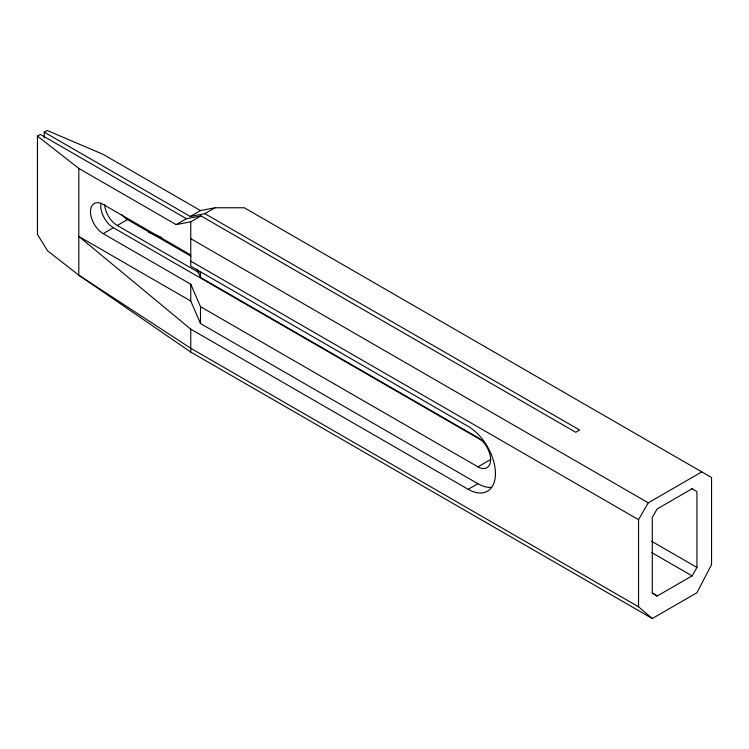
<?xml version="1.0" encoding="UTF-8"?>
<svg xmlns="http://www.w3.org/2000/svg" width="749" height="749" viewBox="0 0 749 749"><rect width="100%" height="100%" fill="white"/><g stroke="black" fill="none" stroke-linecap="round" stroke-linejoin="round"><path stroke-width="1.12" d="M44.266 137.966L44.266 132.17L190.274 216.47L200.498 210.572L215.103 207.763L244.305 207.763L711.55 477.525L711.55 564.634L696.944 592.74L652.295 618.515L638.541 606.784L638.541 519.675L648.278 502.813L701.813 471.898M652.126 593.124L657.163 596.035L692.085 575.878L696.944 567.442L696.944 491.569L691.917 488.666M652.295 618.515L190.761 352.049L78.823 275.201L47.608 250.821L37.45 234.456L37.45 136.103L40.371 134.417L186.389 218.717L200.985 215.909L575.756 432.285L579.651 430.029L204.88 213.662L190.274 216.47M44.266 132.17L47.187 130.485L103.156 154.369L200.498 210.572M190.761 254.969L103.156 204.393A17.892 10.336 60 0 0 90.498 211.695A17.892 10.336 60 0 0 103.156 233.613L113.38 227.715L481.513 440.253M104.645 204.514A17.892 10.336 60 0 0 117.275 225.468L127.489 219.56L190.929 256.186M37.45 136.103L78.823 168.422L176.165 224.625L186.389 218.717M176.165 224.625L190.761 221.807L200.985 215.909M204.88 213.662L215.103 207.763M103.156 233.613L190.761 284.199L200.498 306.678L477.928 466.842L490.838 459.39M477.928 483.704L200.498 323.531L190.761 301.051L78.823 236.422L190.761 329.157L468.191 489.322L477.928 483.704A38.545 22.255 60 0 0 491.559 487.356M692.085 488.76L657.163 508.927L652.295 517.353L652.295 592.712L657.163 596.035M148.733 232.284L161.756 237.527M190.761 238.669L648.278 502.813M190.761 261.148L638.541 519.675M117.275 225.468L199.187 272.758M196.79 268.882L200.498 277.448L477.928 437.622A17.892 10.336 60 0 1 490.586 459.54A17.892 10.336 60 0 1 477.928 466.842M651.63 541.284L696.944 567.442M651.799 552.622L692.085 575.878M638.541 606.784L190.761 348.266L78.823 275.201L78.823 168.422M200.498 271.831L200.498 277.448M200.498 306.678L200.498 323.531M190.761 221.807L190.761 266.213L468.191 426.378A38.545 22.255 60 0 1 495.445 473.593A38.545 22.255 60 0 1 468.191 489.322M190.761 284.199L190.761 301.051M190.761 329.157L190.761 352.049M127.489 219.56A17.892 10.336 60 0 1 121.89 214.823M113.38 227.715A17.892 10.336 60 0 1 100.965 203.082"/></g></svg>
